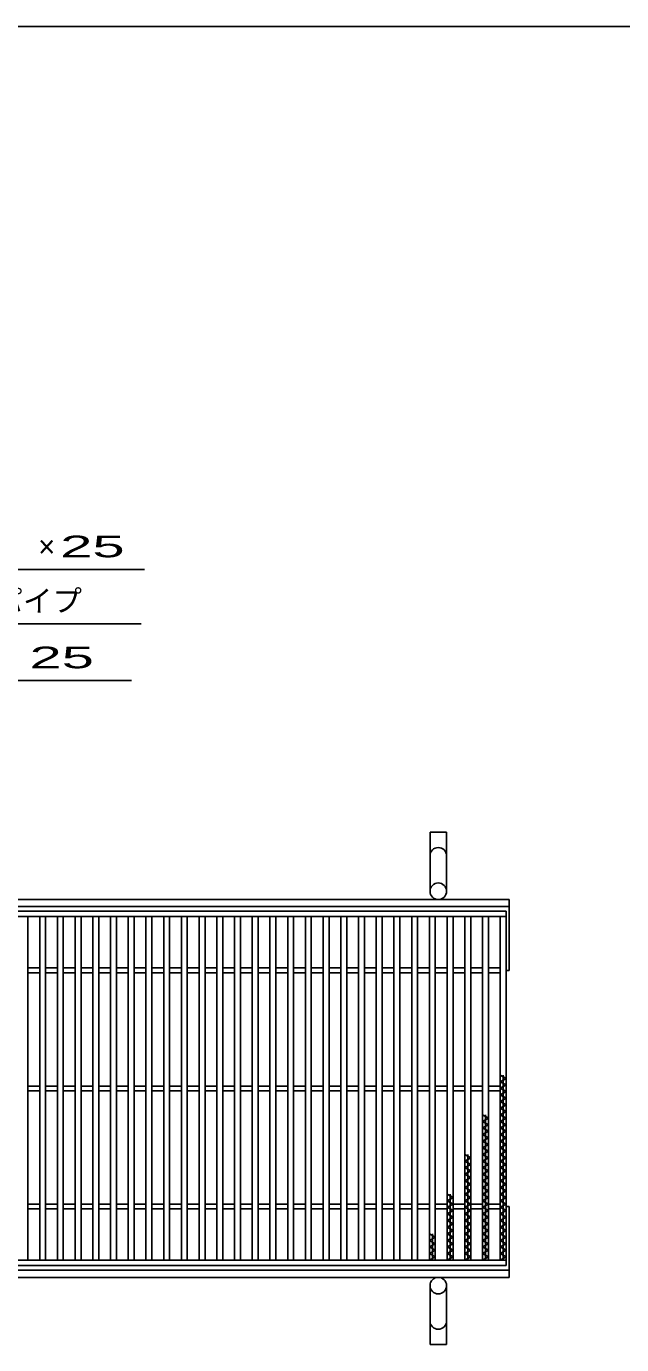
# Model space of a CAD drawing. Units: millimetres, scale not verified. Extents: x -1820 to 1736, y -1282 to 1048.
# Drawn here: x -825 to -321, y -68 to 1048 of the extents above; entities that cross this region are included whole.
import ezdxf
from ezdxf.enums import TextEntityAlignment as Align

# ---------------------------------------------------------------- set-up
doc = ezdxf.new("R2010")
doc.units = ezdxf.units.MM
doc.header["$LTSCALE"] = 10
for name, color, linetype, lineweight in [('0_2', 150, 'Continuous', 25), ('16', 3, 'Continuous', 25), ('19', 6, 'Continuous', 25), ('22', 4, 'Continuous', 25)]:
    doc.layers.add(name, color=color, linetype=linetype, lineweight=lineweight)
doc.styles.add('ベクトル', font='')
doc.styles.get('ベクトル').set_extended_font_data('ベクトル')

msp = doc.modelspace()

# ---------------------------------------------------------------- linework, layer by layer
at = {"layer": '0_2'}
msp.add_line((-1724, 1048.5), (1736, 1048.5), dxfattribs=at)
at = {"layer": '16'}
for p, q in [((-1414, 299), (-419, 299)), ((-419, 294.5), (-1414, 294.5)), ((-824, 294.5), (-829, 294.5)), ((-824, 3.5), (-824, 294.5)), ((-814, 294.5), (-814, 3.5)), ((-809, 294.5), (-814, 294.5)), ((-809, 3.5), (-809, 294.5)), ((-799, 294.5), (-799, 3.5)), ((-794, 294.5), (-799, 294.5)), ((-794, 3.5), (-794, 294.5)), ((-784, 294.5), (-784, 3.5)), ((-779, 294.5), (-784, 294.5)), ((-779, 3.5), (-779, 294.5)), ((-769, 294.5), (-769, 3.5)), ((-764, 294.5), (-769, 294.5)), ((-764, 3.5), (-764, 294.5)), ((-754, 294.5), (-754, 3.5)), ((-749, 294.5), (-754, 294.5)), ((-749, 3.5), (-749, 294.5)), ((-739, 294.5), (-739, 3.5)), ((-734, 294.5), (-739, 294.5)), ((-734, 3.5), (-734, 294.5)), ((-724, 294.5), (-724, 3.5)), ((-719, 294.5), (-724, 294.5)), ((-719, 3.5), (-719, 294.5)), ((-709, 294.5), (-709, 3.5)), ((-704, 294.5), (-709, 294.5)), ((-704, 3.5), (-704, 294.5)), ((-694, 294.5), (-694, 3.5)), ((-689, 294.5), (-694, 294.5)), ((-689, 3.5), (-689, 294.5)), ((-679, 294.5), (-679, 3.5)), ((-674, 294.5), (-679, 294.5)), ((-674, 3.5), (-674, 294.5)), ((-664, 294.5), (-664, 3.5)), ((-659, 294.5), (-664, 294.5)), ((-659, 3.5), (-659, 294.5)), ((-649, 294.5), (-649, 3.5)), ((-644, 294.5), (-649, 294.5)), ((-644, 3.5), (-644, 294.5)), ((-634, 294.5), (-634, 3.5)), ((-629, 294.5), (-634, 294.5)), ((-629, 3.5), (-629, 294.5)), ((-619, 294.5), (-619, 3.5)), ((-614, 294.5), (-619, 294.5)), ((-614, 3.5), (-614, 294.5)), ((-604, 294.5), (-604, 3.5)), ((-599, 294.5), (-604, 294.5)), ((-599, 3.5), (-599, 294.5)), ((-589, 294.5), (-589, 3.5)), ((-584, 294.5), (-589, 294.5)), ((-584, 3.5), (-584, 294.5)), ((-574, 294.5), (-574, 3.5)), ((-569, 294.5), (-574, 294.5)), ((-569, 3.5), (-569, 294.5)), ((-559, 294.5), (-559, 3.5)), ((-554, 294.5), (-559, 294.5)), ((-554, 3.5), (-554, 294.5)), ((-544, 294.5), (-544, 3.5)), ((-539, 294.5), (-544, 294.5)), ((-539, 3.5), (-539, 294.5)), ((-529, 294.5), (-529, 3.5)), ((-524, 294.5), (-529, 294.5)), ((-524, 3.5), (-524, 294.5)), ((-514, 294.5), (-514, 3.5)), ((-509, 294.5), (-514, 294.5)), ((-509, 3.5), (-509, 294.5)), ((-499, 294.5), (-499, 3.5)), ((-494, 294.5), (-499, 294.5)), ((-494, 3.5), (-494, 294.5)), ((-484, 294.5), (-484, 3.5)), ((-479, 294.5), (-484, 294.5)), ((-479, 3.5), (-479, 294.5)), ((-469, 294.5), (-469, 3.5)), ((-464, 294.5), (-469, 294.5)), ((-464, 3.5), (-464, 294.5)), ((-454, 294.5), (-454, 3.5)), ((-449, 294.5), (-454, 294.5)), ((-449, 3.5), (-449, 294.5)), ((-439, 294.5), (-439, 3.5)), ((-434, 294.5), (-439, 294.5)), ((-434, 3.5), (-434, 294.5)), ((-424, 294.5), (-424, 3.5)), ((-419, 294.5), (-424, 294.5)), ((-419, 299), (-419, 294.5)), ((-419, 3.5), (-419, 294.5)), ((-824, 251), (-814, 251)), ((-824, 247), (-814, 247)), ((-809, 251), (-799, 251)), ((-809, 247), (-799, 247)), ((-794, 251), (-784, 251)), ((-794, 247), (-784, 247)), ((-779, 251), (-769, 251)), ((-779, 247), (-769, 247)), ((-764, 251), (-754, 251)), ((-764, 247), (-754, 247)), ((-749, 251), (-739, 251)), ((-749, 247), (-739, 247)), ((-734, 251), (-724, 251)), ((-734, 247), (-724, 247)), ((-719, 251), (-709, 251)), ((-719, 247), (-709, 247)), ((-704, 251), (-694, 251)), ((-704, 247), (-694, 247)), ((-689, 251), (-679, 251)), ((-689, 247), (-679, 247)), ((-674, 251), (-664, 251)), ((-674, 247), (-664, 247)), ((-659, 251), (-649, 251)), ((-659, 247), (-649, 247)), ((-644, 251), (-634, 251)), ((-644, 247), (-634, 247)), ((-629, 251), (-619, 251)), ((-629, 247), (-619, 247)), ((-614, 251), (-604, 251)), ((-614, 247), (-604, 247)), ((-599, 251), (-589, 251)), ((-599, 247), (-589, 247)), ((-584, 251), (-574, 251)), ((-584, 247), (-574, 247)), ((-569, 251), (-559, 251)), ((-569, 247), (-559, 247)), ((-554, 251), (-544, 251)), ((-554, 247), (-544, 247)), ((-539, 251), (-529, 251)), ((-539, 247), (-529, 247)), ((-524, 251), (-514, 251)), ((-524, 247), (-514, 247)), ((-509, 251), (-499, 251)), ((-509, 247), (-499, 247)), ((-494, 251), (-484, 251)), ((-494, 247), (-484, 247)), ((-479, 251), (-469, 251)), ((-479, 247), (-469, 247)), ((-464, 251), (-454, 251)), ((-464, 247), (-454, 247)), ((-449, 251), (-439, 251)), ((-449, 247), (-439, 247)), ((-434, 251), (-424, 251)), ((-434, 247), (-424, 247)), ((-419, 157.5), (-424, 160.3)), ((-424, 154.7), (-419, 157.5)), ((-421.5, 3.5), (-421.5, 160.3)), ((-824, 151), (-814, 151)), ((-824, 147), (-814, 147)), ((-809, 151), (-799, 151)), ((-809, 147), (-799, 147)), ((-794, 151), (-784, 151)), ((-794, 147), (-784, 147)), ((-779, 151), (-769, 151)), ((-779, 147), (-769, 147)), ((-764, 151), (-754, 151)), ((-764, 147), (-754, 147)), ((-749, 151), (-739, 151)), ((-749, 147), (-739, 147)), ((-734, 151), (-724, 151)), ((-734, 147), (-724, 147)), ((-719, 151), (-709, 151)), ((-719, 147), (-709, 147)), ((-704, 151), (-694, 151)), ((-704, 147), (-694, 147)), ((-689, 151), (-679, 151)), ((-689, 147), (-679, 147)), ((-674, 151), (-664, 151)), ((-674, 147), (-664, 147)), ((-659, 151), (-649, 151)), ((-659, 147), (-649, 147)), ((-644, 151), (-634, 151)), ((-644, 147), (-634, 147)), ((-629, 151), (-619, 151)), ((-629, 147), (-619, 147)), ((-614, 151), (-604, 151)), ((-614, 147), (-604, 147)), ((-599, 151), (-589, 151)), ((-599, 147), (-589, 147)), ((-584, 151), (-574, 151)), ((-584, 147), (-574, 147)), ((-569, 151), (-559, 151)), ((-569, 147), (-559, 147)), ((-554, 151), (-544, 151)), ((-554, 147), (-544, 147)), ((-539, 151), (-529, 151)), ((-539, 147), (-529, 147)), ((-524, 151), (-514, 151)), ((-524, 147), (-514, 147)), ((-509, 151), (-499, 151)), ((-509, 147), (-499, 147)), ((-494, 151), (-484, 151)), ((-494, 147), (-484, 147)), ((-479, 151), (-469, 151)), ((-479, 147), (-469, 147)), ((-464, 151), (-454, 151)), ((-464, 147), (-454, 147)), ((-449, 151), (-439, 151)), ((-449, 147), (-439, 147)), ((-434, 151), (-424, 151)), ((-434, 147), (-424, 147)), ((-419, 151.9), (-424, 154.7)), ((-424, 149.1), (-419, 151.9)), ((-419, 146.3), (-424, 149.1)), ((-424, 143.5), (-419, 146.3)), ((-419, 140.7), (-424, 143.5)), ((-424, 137.9), (-419, 140.7)), ((-419, 135.1), (-424, 137.9)), ((-424, 132.3), (-419, 135.1)), ((-434, 123.9), (-439, 126.7)), ((-439, 121.1), (-434, 123.9)), ((-436.5, 3.5), (-436.5, 126.7)), ((-419, 129.5), (-424, 132.3)), ((-424, 126.7), (-419, 129.5)), ((-419, 123.9), (-424, 126.7)), ((-424, 121.1), (-419, 123.9)), ((-434, 118.3), (-439, 121.1)), ((-439, 115.5), (-434, 118.3)), ((-434, 112.7), (-439, 115.5)), ((-439, 109.9), (-434, 112.7)), ((-419, 118.3), (-424, 121.1)), ((-424, 115.5), (-419, 118.3)), ((-419, 112.7), (-424, 115.5)), ((-424, 109.9), (-419, 112.7)), ((-434, 107.1), (-439, 109.9)), ((-439, 104.3), (-434, 107.1)), ((-434, 101.5), (-439, 104.3)), ((-439, 98.7), (-434, 101.5)), ((-419, 107.1), (-424, 109.9)), ((-424, 104.3), (-419, 107.1)), ((-419, 101.5), (-424, 104.3)), ((-424, 98.7), (-419, 101.5)), ((-449, 90.3), (-454, 93.1)), ((-454, 87.5), (-449, 90.3)), ((-451.5, 3.5), (-451.5, 93.1)), ((-434, 95.9), (-439, 98.7)), ((-439, 93.1), (-434, 95.9)), ((-434, 90.3), (-439, 93.1)), ((-439, 87.5), (-434, 90.3)), ((-419, 95.9), (-424, 98.7)), ((-424, 93.1), (-419, 95.9)), ((-419, 90.3), (-424, 93.1)), ((-424, 87.5), (-419, 90.3)), ((-449, 84.7), (-454, 87.5)), ((-454, 81.9), (-449, 84.7)), ((-449, 79.1), (-454, 81.9)), ((-454, 76.3), (-449, 79.1)), ((-434, 84.7), (-439, 87.5)), ((-439, 81.9), (-434, 84.7)), ((-434, 79.1), (-439, 81.9)), ((-439, 76.3), (-434, 79.1)), ((-419, 84.7), (-424, 87.5)), ((-424, 81.9), (-419, 84.7)), ((-419, 79.1), (-424, 81.9)), ((-424, 76.3), (-419, 79.1)), ((-449, 73.5), (-454, 76.3)), ((-454, 70.7), (-449, 73.5)), ((-449, 67.9), (-454, 70.7)), ((-454, 65.1), (-449, 67.9)), ((-434, 73.5), (-439, 76.3)), ((-439, 70.7), (-434, 73.5)), ((-434, 67.9), (-439, 70.7)), ((-439, 65.1), (-434, 67.9)), ((-419, 73.5), (-424, 76.3)), ((-424, 70.7), (-419, 73.5)), ((-419, 67.9), (-424, 70.7)), ((-424, 65.1), (-419, 67.9)), ((-464, 56.7), (-469, 59.5)), ((-469, 53.9), (-464, 56.7)), ((-466.5, 3.5), (-466.5, 59.5)), ((-449, 62.3), (-454, 65.1)), ((-454, 59.5), (-449, 62.3)), ((-449, 56.7), (-454, 59.5)), ((-454, 53.9), (-449, 56.7)), ((-434, 62.3), (-439, 65.1)), ((-439, 59.5), (-434, 62.3)), ((-434, 56.7), (-439, 59.5)), ((-439, 53.9), (-434, 56.7)), ((-419, 62.3), (-424, 65.1)), ((-424, 59.5), (-419, 62.3)), ((-419, 56.7), (-424, 59.5)), ((-424, 53.9), (-419, 56.7)), ((-824, 51), (-814, 51)), ((-824, 47), (-814, 47)), ((-809, 51), (-799, 51)), ((-809, 47), (-799, 47)), ((-794, 51), (-784, 51)), ((-794, 47), (-784, 47)), ((-779, 51), (-769, 51)), ((-779, 47), (-769, 47)), ((-764, 51), (-754, 51)), ((-764, 47), (-754, 47)), ((-749, 51), (-739, 51)), ((-749, 47), (-739, 47)), ((-734, 51), (-724, 51)), ((-734, 47), (-724, 47)), ((-719, 51), (-709, 51)), ((-719, 47), (-709, 47)), ((-704, 51), (-694, 51)), ((-704, 47), (-694, 47)), ((-689, 51), (-679, 51)), ((-689, 47), (-679, 47)), ((-674, 51), (-664, 51)), ((-674, 47), (-664, 47)), ((-659, 51), (-649, 51)), ((-659, 47), (-649, 47)), ((-644, 51), (-634, 51)), ((-644, 47), (-634, 47)), ((-629, 51), (-619, 51)), ((-629, 47), (-619, 47)), ((-614, 51), (-604, 51)), ((-614, 47), (-604, 47)), ((-599, 51), (-589, 51)), ((-599, 47), (-589, 47)), ((-584, 51), (-574, 51)), ((-584, 47), (-574, 47)), ((-569, 51), (-559, 51)), ((-569, 47), (-559, 47)), ((-554, 51), (-544, 51)), ((-554, 47), (-544, 47)), ((-539, 51), (-529, 51)), ((-539, 47), (-529, 47)), ((-524, 51), (-514, 51)), ((-524, 47), (-514, 47)), ((-509, 51), (-499, 51)), ((-509, 47), (-499, 47)), ((-494, 51), (-484, 51)), ((-494, 47), (-484, 47)), ((-479, 51), (-469, 51)), ((-479, 47), (-469, 47)), ((-464, 51.1), (-469, 53.9)), ((-469, 48.3), (-464, 51.1)), ((-464, 45.5), (-469, 48.3)), ((-469, 42.7), (-464, 45.5)), ((-464, 51), (-454, 51)), ((-464, 47), (-454, 47)), ((-449, 51.1), (-454, 53.9)), ((-454, 48.3), (-449, 51.1)), ((-449, 45.5), (-454, 48.3)), ((-454, 42.7), (-449, 45.5)), ((-449, 51), (-439, 51)), ((-449, 47), (-439, 47)), ((-434, 51.1), (-439, 53.9)), ((-439, 48.3), (-434, 51.1)), ((-434, 45.5), (-439, 48.3)), ((-439, 42.7), (-434, 45.5)), ((-434, 51), (-424, 51)), ((-434, 47), (-424, 47)), ((-419, 51.1), (-424, 53.9)), ((-424, 48.3), (-419, 51.1)), ((-419, 45.5), (-424, 48.3)), ((-424, 42.7), (-419, 45.5)), ((-464, 39.9), (-469, 42.7)), ((-469, 37.1), (-464, 39.9)), ((-464, 34.3), (-469, 37.1)), ((-469, 31.5), (-464, 34.3)), ((-449, 39.9), (-454, 42.7)), ((-454, 37.1), (-449, 39.9)), ((-449, 34.3), (-454, 37.1)), ((-454, 31.5), (-449, 34.3)), ((-434, 39.9), (-439, 42.7)), ((-439, 37.1), (-434, 39.9)), ((-434, 34.3), (-439, 37.1)), ((-439, 31.5), (-434, 34.3)), ((-419, 39.9), (-424, 42.7)), ((-424, 37.1), (-419, 39.9)), ((-419, 34.3), (-424, 37.1)), ((-424, 31.5), (-419, 34.3)), ((-479, 23.1), (-484, 25.9)), ((-484, 20.3), (-479, 23.1)), ((-481.5, 3.5), (-481.5, 25.9)), ((-464, 28.7), (-469, 31.5)), ((-469, 25.9), (-464, 28.7)), ((-464, 23.1), (-469, 25.9)), ((-469, 20.3), (-464, 23.1)), ((-449, 28.7), (-454, 31.5)), ((-454, 25.9), (-449, 28.7)), ((-449, 23.1), (-454, 25.9)), ((-454, 20.3), (-449, 23.1)), ((-434, 28.7), (-439, 31.5)), ((-439, 25.9), (-434, 28.7)), ((-434, 23.1), (-439, 25.9)), ((-439, 20.3), (-434, 23.1)), ((-419, 28.7), (-424, 31.5)), ((-424, 25.9), (-419, 28.7)), ((-419, 23.1), (-424, 25.9)), ((-424, 20.3), (-419, 23.1)), ((-479, 17.5), (-484, 20.3)), ((-484, 14.7), (-479, 17.5)), ((-479, 11.9), (-484, 14.7)), ((-484, 9.1), (-479, 11.9)), ((-464, 17.5), (-469, 20.3)), ((-469, 14.7), (-464, 17.5)), ((-464, 11.9), (-469, 14.7)), ((-469, 9.1), (-464, 11.9)), ((-449, 17.5), (-454, 20.3)), ((-454, 14.7), (-449, 17.5)), ((-449, 11.9), (-454, 14.7)), ((-454, 9.1), (-449, 11.9)), ((-434, 17.5), (-439, 20.3)), ((-439, 14.7), (-434, 17.5)), ((-434, 11.9), (-439, 14.7)), ((-439, 9.1), (-434, 11.9)), ((-419, 17.5), (-424, 20.3)), ((-424, 14.7), (-419, 17.5)), ((-419, 11.9), (-424, 14.7)), ((-424, 9.1), (-419, 11.9)), ((-1414, 3.5), (-419, 3.5)), ((-829, 3.5), (-824, 3.5)), ((-814, 3.5), (-809, 3.5)), ((-799, 3.5), (-794, 3.5)), ((-784, 3.5), (-779, 3.5)), ((-769, 3.5), (-764, 3.5)), ((-754, 3.5), (-749, 3.5)), ((-739, 3.5), (-734, 3.5)), ((-724, 3.5), (-719, 3.5)), ((-709, 3.5), (-704, 3.5)), ((-694, 3.5), (-689, 3.5)), ((-679, 3.5), (-674, 3.5)), ((-664, 3.5), (-659, 3.5)), ((-649, 3.5), (-644, 3.5)), ((-634, 3.5), (-629, 3.5)), ((-619, 3.5), (-614, 3.5)), ((-604, 3.5), (-599, 3.5)), ((-589, 3.5), (-584, 3.5)), ((-574, 3.5), (-569, 3.5)), ((-559, 3.5), (-554, 3.5)), ((-544, 3.5), (-539, 3.5)), ((-529, 3.5), (-524, 3.5)), ((-514, 3.5), (-509, 3.5)), ((-499, 3.5), (-494, 3.5)), ((-479, 6.3), (-484, 9.1)), ((-484, 3.5), (-479, 6.3)), ((-484, 3.5), (-479, 3.5)), ((-464, 6.3), (-469, 9.1)), ((-469, 3.5), (-464, 6.3)), ((-469, 3.5), (-464, 3.5)), ((-449, 6.3), (-454, 9.1)), ((-454, 3.5), (-449, 6.3)), ((-454, 3.5), (-449, 3.5)), ((-434, 6.3), (-439, 9.1)), ((-439, 3.5), (-434, 6.3)), ((-439, 3.5), (-434, 3.5)), ((-419, 6.3), (-424, 9.1)), ((-424, 3.5), (-419, 6.3)), ((-424, 3.5), (-419, 3.5)), ((-419, 3.5), (-419, -1)), ((-419, -1), (-1414, -1))]:
    msp.add_line(p, q, dxfattribs=at)
at = {"layer": '19'}
for p, q in [((-483.5, 316), (-483.5, 366)), ((-483.5, 366), (-469.5, 366)), ((-469.5, 366), (-469.5, 316)), ((-1416.5, 309), (-416.5, 309)), ((-1416.5, 303), (-416.5, 303)), ((-416.5, 249), (-416.5, 309)), ((-419, 249), (-416.5, 249)), ((-419, 49), (-416.5, 49)), ((-416.5, -11), (-416.5, 49)), ((-1416.5, -5), (-416.5, -5)), ((-1416.5, -11), (-416.5, -11)), ((-483.5, -18), (-483.5, -68)), ((-469.5, -68), (-469.5, -18)), ((-483.5, -68), (-469.5, -68))]:
    msp.add_line(p, q, dxfattribs=at)
for centre in [(-476.5, 316), (-476.5, -18)]:
    msp.add_circle(centre, 7, dxfattribs=at)
for centre, start, end in [((-476.5, 346), 0, 180), ((-476.5, -48), 180, 0)]:
    msp.add_arc(centre, 7, start, end, dxfattribs=at)
at = {"layer": '22'}
for p, q in [((-1185.2, 588.5), (-725.2, 588.5)), ((-1168.2, 542.5), (-728.2, 542.5)), ((-1156.2, 494.5), (-736.2, 494.5))]:
    msp.add_line(p, q, dxfattribs=at)

# ---------------------------------------------------------------- texts
at = {"layer": '22', "color": 2, "style": 'ベクトル', "width": 2}
for p in [(-810.2, 608), (-836.2, 514)]:
    msp.add_text(' 25 ', height=18.33, dxfattribs=at).set_placement(p, align=Align.MIDDLE_LEFT)
at = {"layer": '22', "color": 2, "style": 'ベクトル'}
for s, height, p in [('×', 18.3, (-815.2, 608)), ('絞りパイプ', 18.33, (-903.2, 562))]:
    msp.add_text(s, height=height, dxfattribs=at).set_placement(p, align=Align.MIDDLE_LEFT)

doc.saveas('drawing.dxf')
